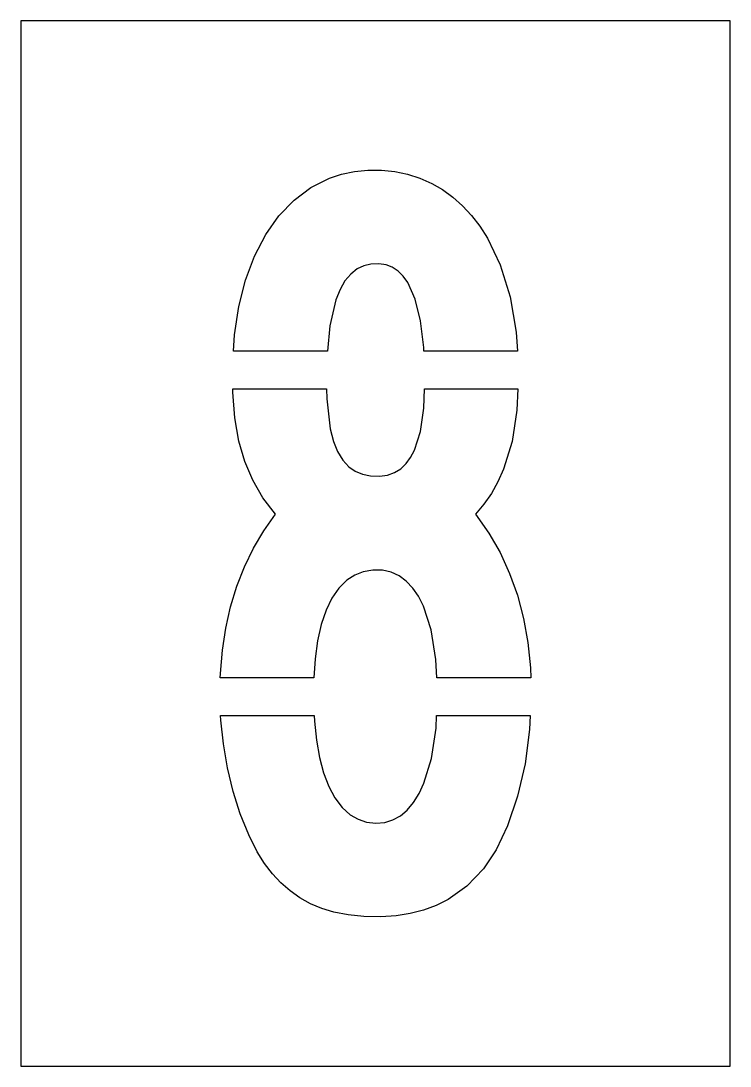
# Model space of a CAD drawing. Extents: x 0 to 9.5, y 0 to 14.
import ezdxf

# ---------------------------------------------------------------- set-up
doc = ezdxf.new("R2010")
doc.units = 0
doc.layers.add('CUT', color=7, linetype='Continuous')
doc.layers.add('OUTSIDE', color=1, linetype='Continuous')

msp = doc.modelspace()

# ---------------------------------------------------------------- linework, layer by layer
at = {"layer": 'CUT'}
for points in [[(5.2832, 10.2742), (5.1837, 10.4946), (5.1213, 10.5815), (5.053, 10.6489), (4.9752, 10.7001), (4.8916, 10.7326), (4.7957, 10.7477), (4.689, 10.7432), (4.594, 10.7203), (4.5059, 10.6784), (4.4181, 10.6097), (4.3414, 10.5181), (4.2753, 10.404), (4.2187, 10.2644), (4.1371, 9.9166), (4.1054, 9.5755), (2.8482, 9.5755), (2.8629, 9.7931), (2.9211, 10.1755), (3.01, 10.5274), (3.1296, 10.8496), (3.2793, 11.1394), (3.4568, 11.3909), (3.6584, 11.6002), (3.8843, 11.7681), (4.1333, 11.8923), (4.2965, 11.9459), (4.4676, 11.9819), (4.6462, 12), (4.8289, 11.9997), (5.0079, 11.9817), (5.1791, 11.9467), (5.3452, 11.8938), (5.5028, 11.824), (5.6493, 11.7396), (5.7871, 11.6395), (5.9159, 11.5246), (6.0374, 11.3928), (6.1473, 11.249), (6.2491, 11.0887), (6.4199, 10.7309), (6.5521, 10.3047), (6.6347, 9.8322), (6.6504, 9.5755), (5.3993, 9.5755), (5.3975, 9.6267), (5.3547, 9.9837)], [(5.2512, 6.4029), (5.163, 6.4962), (5.0654, 6.5671), (4.9587, 6.6155), (4.8433, 6.6412), (4.7132, 6.6437), (4.586, 6.6217), (4.4712, 6.5769), (4.3646, 6.5077), (4.2584, 6.4026), (4.1661, 6.2687), (4.0879, 6.1062), (4.0241, 5.9153), (3.9752, 5.6965), (3.942, 5.4546), (3.9245, 5.1999), (2.6712, 5.1999), (2.6726, 5.2606), (2.6991, 5.5694), (2.7446, 5.8653), (2.8091, 6.1512), (2.8929, 6.4264), (2.9947, 6.6871), (3.1153, 6.9359), (3.2531, 7.1693), (3.4106, 7.3917), (3.2414, 7.6137), (3.1051, 7.8474), (2.9992, 8.0971), (2.9207, 8.37), (2.867, 8.6814), (2.8397, 9.028), (2.8394, 9.0735), (4.0958, 9.0735), (4.0959, 8.9393), (4.144, 8.5338), (4.1872, 8.368), (4.2423, 8.2306), (4.3105, 8.1176), (4.392, 8.0285), (4.4765, 7.969), (4.5747, 7.9273), (4.6848, 7.9048), (4.804, 7.9013), (4.9104, 7.9165), (5.004, 7.9496), (5.0876, 8.0009), (5.1613, 8.0706), (5.221, 8.152), (5.2724, 8.2496), (5.3514, 8.4982), (5.3974, 8.8114), (5.4074, 9.0735), (6.657, 9.0735), (6.6452, 8.7846), (6.5786, 8.3647), (6.465, 7.994), (6.3893, 7.8253), (6.3022, 7.6699), (6.2021, 7.5248), (6.0906, 7.3918), (6.2675, 7.1403), (6.4188, 6.878), (6.5468, 6.6002), (6.6516, 6.3063), (6.7329, 5.9962), (6.7902, 5.6733), (6.8245, 5.3344), (6.8288, 5.1999), (5.5715, 5.1999), (5.5601, 5.4473), (5.497, 5.8416), (5.3932, 6.1621), (5.3268, 6.2926)], [(5.7223, 2.2315), (5.5625, 2.1513), (5.3943, 2.0888), (5.2148, 2.0425), (5.027, 2.0132), (4.8202, 2), (4.5921, 2.0046), (4.3852, 2.0259), (4.1931, 2.0636), (4.0304, 2.1126), (3.879, 2.1756), (3.7383, 2.2526), (3.6053, 2.3457), (3.4824, 2.4536), (3.3689, 2.5765), (3.2643, 2.7144), (3.1661, 2.8706), (3.0512, 3.0962), (2.9384, 3.3799), (2.8444, 3.6794), (2.768, 3.9964), (2.713, 4.3147), (2.6787, 4.6316), (2.6758, 4.6979), (3.929, 4.6979), (3.9322, 4.6222), (3.9588, 4.366), (4, 4.1339), (4.0553, 3.9268), (4.1246, 3.7457), (4.2074, 3.5914), (4.3036, 3.465), (4.4127, 3.3672), (4.517, 3.3067), (4.6304, 3.2689), (4.7554, 3.2542), (4.8743, 3.264), (4.9825, 3.2969), (5.0827, 3.3521), (5.1746, 3.4292), (5.2594, 3.5297), (5.3337, 3.6492), (5.3988, 3.7886), (5.4996, 4.1217), (5.5611, 4.5266), (5.5686, 4.6979), (6.8232, 4.6979), (6.8146, 4.5074), (6.7529, 4.0485), (6.6533, 3.6144), (6.518, 3.2171), (6.3665, 2.8989), (6.1968, 2.6418), (5.975, 2.4111)]]:
    msp.add_lwpolyline(points, close=True, dxfattribs=at)
at = {"layer": 'OUTSIDE'}
msp.add_lwpolyline([(0, 0), (9.5, 0), (9.5, 14), (0, 14)], close=True, dxfattribs=at)

doc.saveas('drawing.dxf')
